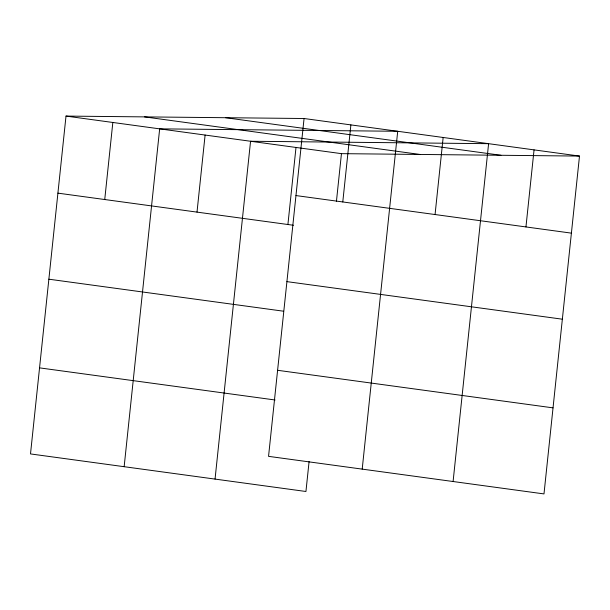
<?xml version="1.0" encoding="UTF-8"?>
<svg xmlns="http://www.w3.org/2000/svg" width="610" height="610" viewBox="0 0 610 610"><rect width="100%" height="100%" fill="white"/><g stroke="black" fill="none" stroke-linecap="round" stroke-linejoin="round"><path stroke-width="0.91" d="M304.062 118.508L268.552 456.349L543.99 493.917L579.5 156.076L304.062 118.508L66.01 116.083L30.5 453.924L305.938 491.492L309.087 461.557M104.737 199.531L112.835 122.465M124.15 466.696L159.66 128.855L397.712 131.28L362.203 469.12M197.007 212.112L205.105 135.054M215.048 479.094L250.558 141.253L488.602 143.678L453.093 481.519M287.905 224.51L296.002 147.452M336.415 201.575L341.447 153.651L579.5 156.076M342.782 201.956L350.887 124.898M435.06 214.537L443.157 137.479M525.95 226.935L534.055 149.877M225.502 117.707L500.94 155.275M144.562 116.884L420.008 154.452M66.01 116.083L341.447 153.651M295.957 195.566L571.402 233.134M57.912 193.141L293.471 225.273M286.913 281.629L562.359 319.198M48.861 279.197L283.498 311.199M277.596 370.293L553.034 407.861M39.543 367.868L275.102 399.992"/></g></svg>
